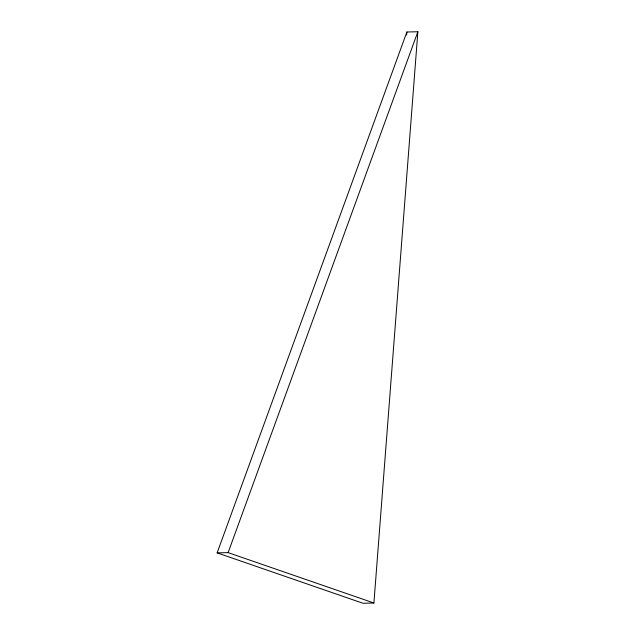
<?xml version="1.0" encoding="UTF-8"?>
<svg xmlns="http://www.w3.org/2000/svg" width="635" height="635" viewBox="0 0 635 635"><rect width="100%" height="100%" fill="white"/><g stroke="black" fill="none" stroke-linecap="round" stroke-linejoin="round"><path stroke-width="0.95" d="M406.654 34.965L406.884 31.996L417.862 31.75L373.912 603.004L362.926 603.25L217.138 552.871L406.884 31.996M217.138 552.871L228.116 552.625L417.862 31.75M228.116 552.625L373.912 603.004"/></g></svg>
